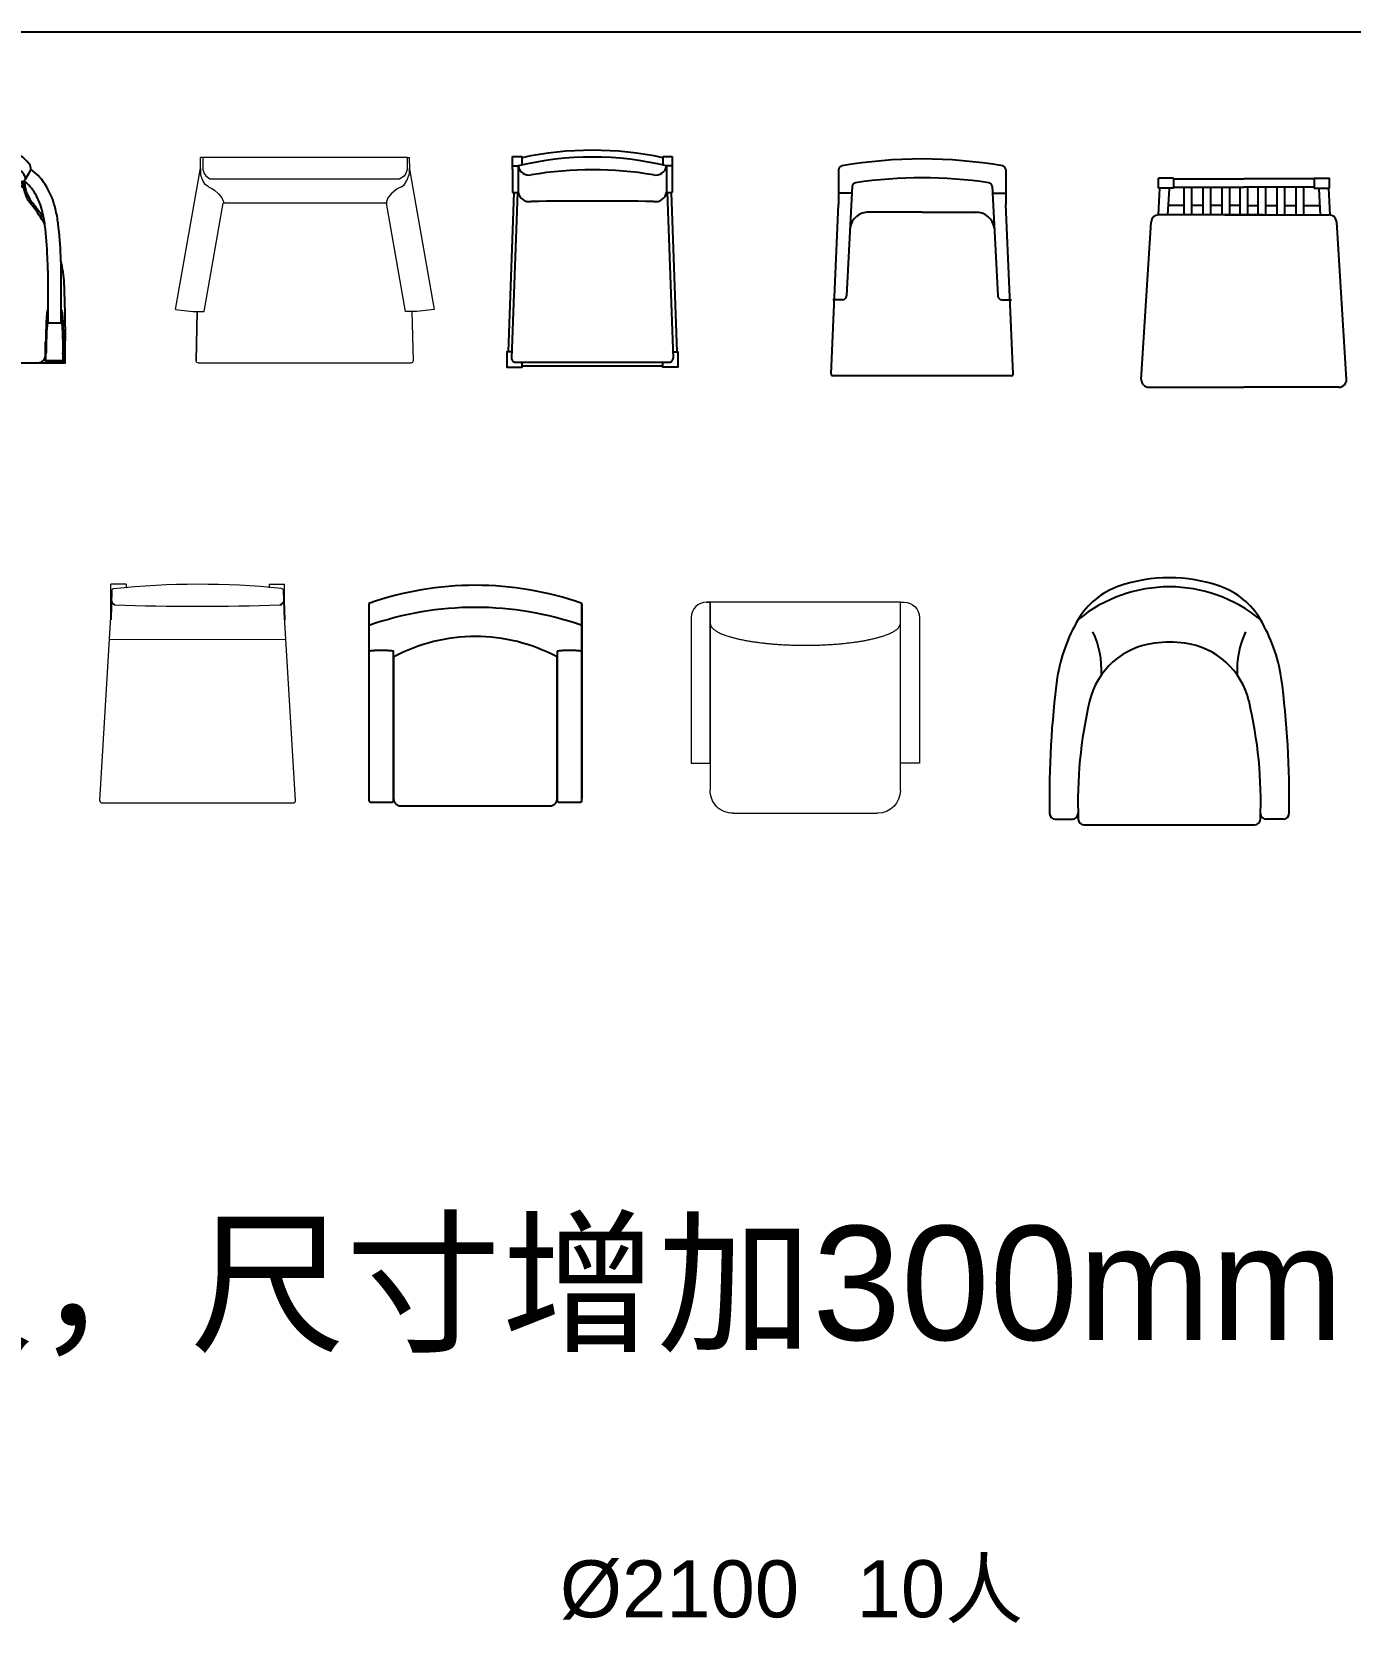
# Model space of a CAD drawing. Header units: millimetres. Extents: x 14385 to 129787, y 107826 to 186798.
# Drawn here: x 43170 to 46638, y 175647 to 179831 of the extents above; entities that cross this region are included whole.
import ezdxf

# ---------------------------------------------------------------- set-up
doc = ezdxf.new("R2010")
doc.units = ezdxf.units.MM
doc.header["$LTSCALE"] = 1000
doc.set_wipeout_variables(frame=1)
doc.layers.add('FF-FURN', color=51, linetype='Continuous')
doc.layers.add('TEXT', color=50, linetype='Continuous')
doc.styles.add('ar', font='arial.ttf')

# ---------------------------------------------------------------- blocks, each defined once
blk = doc.blocks.new('gfhgfjh')
blk.add_line((339.4, -277.7), (386.4, -277.7))
for points in [[(286.4, 199.6), (299, 220.8, 0.236055), (298.5, 236.4, 0.018445), (295.4, 241.5, 0.078006), (248.4, 280, 0.050287), (201.9, 300.9, 0.083171), (101.4, 317.3, 0.083171), (0.9, 300.9, 0.050287), (-45.6, 280, 0.078006), (-92.5, 241.5, 0.018445), (-95.7, 236.4, 0.236055), (-96.2, 220.8), (-83.5, 199.6)], [(-97.6, 225.9, 0.110307), (-139.8, 178.9, 0.077571), (-162.7, 121.3, 0.029471), (-169.6, 83, 0.019556), (-176.6, -3.3, 0.012353), (-177.6, -40.2), (-177.6, -177.7), (-142.6, -177.7), (-142.6, -40.2)], [(345.4, -40.2), (345.4, -177.7), (380.4, -177.7), (380.4, -40.2, 0.012353), (379.4, -3.3, 0.019556), (372.5, 83, 0.029471), (365.5, 121.3, 0.077571), (342.7, 178.9, 0.110307), (300.5, 225.9)], [(-79.9, 195.5, 0.102782), (-109.3, 161.8, 0.078514), (-128.5, 113.6, 0.029808), (-134.9, 78.8)], [(337.8, 78.8, 0.029808), (331.4, 113.6, 0.078514), (312.1, 161.8, 0.102782), (282.8, 195.5)], [(-134.9, 78.9, 0.019556), (-141.6, -4.8)], [(344.5, -4.8, 0.019556), (337.7, 78.9)], [(-177, -13.9, 0.042706), (-185.7, -74.9)], [(-141.6, -5.1, 0.012353), (-142.6, -40.3)], [(345.4, -40.3, 0.012353), (344.5, -5.1)], [(388.5, -74.9, 0.042706), (379.9, -13.9)], [(-185.7, -75, 0.012469), (-188.6, -230.7), (-188.6, -282.7), (391.4, -282.7), (391.4, -227.7)], [(391.4, -230.8, 0.012469), (388.5, -75)]]:
    blk.add_lwpolyline(points, format="xyb")
at = {"color": 55}
for points in [[(101.5, 288.5, 0.079673), (11.6, 273.9, 0.052153), (-32.8, 254, 0.096079), (-78.1, 214.1, 0.096612), (-83.8, 203.4, 0.33625), (-80, 195.5, 0.133805), (-70.4, 194.2, 0.036654), (-56, 195.4)], [(14.3, 265.7, 0.050549), (-27.3, 247.3, 0.086076), (-66.6, 214.6, 0.446809), (-62.4, 197.9, 0.119673), (-51.9, 194.8, 0.092661), (-13.8, 200.7, -0.082733), (101.4, 218.7, -0.082733), (216.7, 200.7, 0.092661), (254.8, 194.8, 0.119673), (265.2, 197.9, 0.446809), (269.5, 214.6, 0.086076), (230.2, 247.3, 0.050549), (188.6, 265.7)], [(23.9, 260.9, 0.328789), (12.1, 265)], [(101.5, 280, 0.079673), (14.4, 265.7)], [(36.6, 260.9, 0.270764), (15.9, 266.2)], [(258.8, 195.4, 0.036654), (273.3, 194.2, 0.133805), (282.8, 195.5, 0.33625), (286.7, 203.4, 0.096612), (281, 214.1, 0.096079), (235.7, 254, 0.052153), (191.2, 273.9, 0.079673), (101.4, 288.5)], [(188.5, 265.7, 0.079673), (101.4, 280)], [(-53, 219.1, 0.479073), (-63.2, 218.6)], [(-43.3, 222.7, 0.426801), (-58.9, 223.1)], [(15.4, 209, 0.395175), (22.3, 216.2)], [(20.5, 210.2, 0.280862), (28.5, 220.8)], [(261.7, 223.1, 0.426801), (246.2, 222.7)], [(266, 218.6, 0.479073), (255.9, 219.1)], [(-88.9, 159.6, 0.098883), (-82.5, 189), (-82.5, 193.5)], [(-84.3, 157.7, 0.065294), (-77.5, 182.7)], [(-68.9, 182.2, 0.358539), (-79, 174.2)], [(-45.9, 194.8, 0.326597), (-38.9, 199.8)], [(-42.5, 195, 0.351909), (-34.1, 202.1)], [(237, 202.1, 0.351909), (245.4, 195)], [(241.8, 199.8, 0.326597), (248.8, 194.8)], [(281.9, 174.2, 0.358539), (271.7, 182.2)], [(280.4, 182.7, 0.065294), (287.2, 157.7)], [(291.8, 159.6, -0.098883), (285.4, 189), (285.4, 193.5)], [(-134.5, 81.7, -0.040715), (-101.8, 129.6, 0.075652), (-84.3, 157.7)], [(-102.6, 136.5, 0.035398), (-132.5, 95)], [(-102.8, 136.3, 0.064822), (-88.9, 159.7)], [(337.4, 81.7, 0.040715), (304.7, 129.6, -0.075652), (287.2, 157.7)], [(291.8, 159.7, 0.064822), (305.6, 136.3)], [(335.3, 95, 0.035398), (305.5, 136.5)], [(-136.6, -262.7, 0.414214), (-116.6, -282.7)], [(319.4, -282.7, 0.414214), (339.4, -262.7)]]:
    blk.add_lwpolyline(points, format="xyb", dxfattribs=at)
for points in [[(-32.5, 196), (-32.5, 182.3), (-77.5, 182.3), (-77.5, 194.7)], [(-77.5, 182.3), (-73.2, 194.1)], [(-32.5, 182.3), (-37.3, 195.4)], [(235.4, 196), (235.4, 182.3)], [(240.2, 195.4), (235.4, 182.3), (280.4, 182.3), (276.1, 194.1)], [(280.4, 182.3), (280.4, 194.7)], [(386.4, -227.7), (386.4, -277.7), (339.4, -277.7), (339.4, -230.7)]]:
    blk.add_lwpolyline(points, dxfattribs=at)
blk.add_lwpolyline([(-136.6, -230.7), (-136.6, -277.7), (-183.6, -277.7), (-183.6, -227.7)])
for centre, major_axis, start_param, end_param in [((-178.5, -348.9), (0, 203.2), 0.128264, 0.468119), ((-177.7, -566.7), (0, 422.4), -0.013078, 0.120225), ((344.5, -348.9), (0, 203.2), 0.128264, 0.468119), ((345.3, -566.7), (0, 422.4), -0.013078, 0.120225), ((-179.3, -294.8), (0, 143.3), 0.742597, 1.072243), ((-179.6, -283.9), (0, 129.8), 0.459983, 0.75351), ((-177.6, -488.3), (0, 312.5), 0.001152, 0.12373), ((343.7, -294.8), (0, 143.3), 0.742597, 1.072243), ((343.4, -283.9), (0, 129.8), 0.459983, 0.75351), ((-183.6, -217.3), (0, 13.4), 3.219325, 3.981114), ((339.4, -217.3), (0, 13.4), 3.219325, 3.981114)]:
    blk.add_ellipse(centre, major_axis=major_axis, ratio=0.031414, start_param=start_param, end_param=end_param, dxfattribs=at)
at = {"color": 55, "extrusion": (0, 0, -1)}
for centre, major_axis, start_param, end_param in [((-142.4, -566.7), (0, 422.4), -0.013078, 0.120225), ((-141.6, -348.9), (0, 203.2), 0.128264, 0.468119), ((380.6, -566.7), (0, 422.4), -0.013078, 0.120225), ((381.4, -348.9), (0, 203.2), 0.128264, 0.468119), ((-140.5, -283.9), (0, 129.8), 0.459983, 0.75351), ((-140.8, -294.8), (0, 143.3), 0.742597, 1.072243), ((382.5, -283.9), (0, 129.8), 0.459983, 0.75351), ((382.2, -294.8), (0, 143.3), 0.742597, 1.072243), ((-136.5, -217.3), (0, 13.4), 3.219325, 3.981114), ((386.5, -217.3), (0, 13.4), 3.219325, 3.981114)]:
    blk.add_ellipse(centre, major_axis=major_axis, ratio=0.031414, start_param=start_param, end_param=end_param, dxfattribs=at)
for centre, major_axis, start_param, end_param in [((-178.8, -305), (0, 121.9), 0.54333, 1.160932), ((-178.1, -345), (0, 168.1), 0.125075, 0.539634), ((344.2, -305), (0, 121.9), 0.54333, 1.160932), ((344.9, -345), (0, 168.1), 0.125075, 0.539634), ((345.4, -488.3), (0, 312.5), 0.001152, 0.12373), ((-183.4, -237.3), (0, 39.2), 3.336737, 4.200253), ((339.6, -237.3), (0, 39.2), 3.336737, 4.200253)]:
    blk.add_ellipse(centre, major_axis=major_axis, ratio=0.031414, start_param=start_param, end_param=end_param)
at = {"extrusion": (0, 0, -1)}
for centre, major_axis, start_param, end_param in [((-142.6, -488.3), (0, 312.5), 0.001152, 0.12373), ((-142, -345), (0, 168.1), 0.125075, 0.539634), ((-141.3, -305), (0, 121.9), 0.54333, 1.160932), ((380.4, -488.3), (0, 312.5), 0.001152, 0.12373), ((381, -345), (0, 168.1), 0.125075, 0.539634), ((381.7, -305), (0, 121.9), 0.54333, 1.160932), ((-136.7, -237.3), (0, 39.2), 3.336737, 4.200253), ((386.3, -237.3), (0, 39.2), 3.336737, 4.200253)]:
    blk.add_ellipse(centre, major_axis=major_axis, ratio=0.031414, start_param=start_param, end_param=end_param, dxfattribs=at)
blk = doc.blocks.new('A$C4BB33CFA')
at = {"ltscale": 15}
for p, q in [((-185, 550), (-225, 550)), ((-225, 523), (-225, 550)), ((-185, 550), (-185, 523)), ((-185, 548), (0, 548)), ((185, 548), (0, 548)), ((185, 550), (225, 550)), ((185, 550), (185, 523)), ((225, 523), (225, 550)), ((-222, 523), (-225.8, 453.1)), ((-185, 523), (-225, 523)), ((-197, 521.7), (-200.7, 453)), ((-185, 526), (0, 526)), ((185, 526), (0, 526)), ((185, 523), (225, 523)), ((197, 521.7), (200.7, 453)), ((222, 523), (225.8, 453.1)), ((50.2, 453), (-224.1, 453)), ((-50.2, 453), (224.1, 453))]:
    blk.add_line(p, q, dxfattribs=at)
at = {"color": 55, "linetype": 'Continuous', "ltscale": 0.05}
for p, q in [((-157.5, 453), (-157.5, 526)), ((-137.5, 453), (-137.5, 526)), ((-107.5, 453), (-107.5, 526)), ((-87.5, 453), (-87.5, 526)), ((-57.5, 453), (-57.5, 526)), ((-37.5, 453), (-37.5, 526)), ((-10, 453), (-10, 526)), ((10, 453), (10, 526)), ((37.5, 453), (37.5, 526)), ((57.5, 453), (57.5, 526)), ((87.5, 453), (87.5, 526)), ((107.5, 453), (107.5, 526)), ((137.5, 453), (137.5, 526)), ((157.5, 453), (157.5, 526)), ((-157.5, 478), (-199.4, 478)), ((-107.5, 478), (-137.5, 478)), ((-57.5, 478), (-87.5, 478)), ((-10, 478), (-37.5, 478)), ((10, 478), (37.5, 478)), ((57.5, 478), (87.5, 478)), ((107.5, 478), (137.5, 478)), ((157.5, 478), (199.4, 478))]:
    blk.add_line(p, q, dxfattribs=at)
for p, q in [((-270, 20), (-244, 434.3)), ((270, 20), (244, 434.3)), ((-250, 0), (0, 0)), ((250, 0), (0, 0))]:
    blk.add_line(p, q)
at = {"ltscale": 15}
for centre, radius, start, end in [((-181.2, 522.2), 3.86, 84.3851, 167.4372), ((181.2, 522.2), 3.86, 12.5628, 95.6149), ((-224.1, 433), 20, 90, 176.4124), ((224.1, 433), 20, 3.5876, 90)]:
    blk.add_arc(centre, radius, start, end, dxfattribs=at)
for centre, start, end in [((-250, 20), 180, 270), ((250, 20), 270, 0)]:
    blk.add_arc(centre, 20, start, end)
blk = doc.blocks.new('A$C4CF20792')
at = {"color": 0}
for p, q in [((-220, 541.6), (-220, 449.9)), ((220, 541.6), (220, 449.9)), ((-184, 498), (-199.2, 210)), ((184, 498), (199.2, 210)), ((-209.2, 200), (-234.7, 200)), ((209.2, 200), (234.7, 200)), ((234.7, 0), (-234.7, 0))]:
    blk.add_line(p, q, dxfattribs=at)
at = {"color": 55, "linetype": 'Continuous', "ltscale": 0.05}
for p, q in [((-185, 479.9), (-220, 479.9)), ((185, 479.9), (220, 479.9)), ((0, 429.9), (-145.2, 429.9)), ((0, 429.9), (145.2, 429.9))]:
    blk.add_line(p, q, dxfattribs=at)
for p, q in [((-239.7, 5.3), (-220, 449.9)), ((239.7, 5.3), (220, 449.9))]:
    blk.add_line(p, q)
for centre, radius, start, end in [((-210, 541.6), 10, 100.0409, 180), ((0, -644.4), 1214.5, 79.9591, 100.0409), ((210, 541.6), 10, 0, 79.9591), ((-174.1, 497.4), 10, 98.3091, 176.9861), ((0, -694.4), 1214.5, 81.6909, 98.3091), ((174.1, 497.4), 10, 3.0139, 81.6909), ((-234.7, 5), 5, 176.6719, 270), ((234.7, 5), 5, 270, 3.3281)]:
    blk.add_arc(centre, radius, start, end)
for centre, start, end in [((-142.3, 382.1), 86.4843, 172.8568), ((142.3, 382.1), 7.1432, 93.5157)]:
    blk.add_arc(centre, 47.9, start, end, dxfattribs=at)
at = {"color": 0}
for centre, start, end in [((-209.2, 210), 270, 0), ((209.2, 210), 180, 270)]:
    blk.add_arc(centre, 10, start, end, dxfattribs=at)
blk = doc.blocks.new('A$C164573E5')
at = {"linetype": 'Continuous', "ltscale": 0.05}
for p, q in [((-210, 517.5), (-210, 550.3)), ((-185, 528.7), (-185, 550.3)), ((185, 550.3), (185, 528.4)), ((210, 550.3), (210, 517.5)), ((-210, 517.5), (-210, 456)), ((-195, 525.7), (-195, 456)), ((195, 525.7), (195, 456)), ((210, 517.5), (210, 456)), ((-207, 456), (-222, 37)), ((-210, 456), (-195, 456)), ((195, 456), (210, 456)), ((207, 456), (222, 37)), ((-185, 0), (185, 0))]:
    blk.add_line(p, q, dxfattribs=at)
for p, q in [((-210, 550.3), (-185, 550.3)), ((185, 550.3), (210, 550.3)), ((-210, 525.7), (-195, 525.7)), ((210, 525.7), (195, 525.7))]:
    blk.add_line(p, q)
at = {"color": 55, "linetype": 'Continuous', "ltscale": 0.05}
for p, q in [((-197, 455.6), (-212.6, 20.4)), ((197, 455.6), (212.6, 20.4)), ((-202.6, 10), (202.6, 10))]:
    blk.add_line(p, q, dxfattribs=at)
for points in [[(-212, 37), (-225, 37), (-225, -3), (-185, -3), (-185, 10)], [(212, 37), (225, 37), (225, -3), (185, -3), (185, 10)]]:
    blk.add_lwpolyline(points)
at = {"linetype": 'Continuous', "ltscale": 0.05}
for centre, radius, start, end in [((0, -277.6), 826.6, 76.3554, 103.6446), ((0, -310.7), 877.7, 77.8321, 102.1679)]:
    blk.add_arc(centre, radius, start, end, dxfattribs=at)
at = {"color": 55, "linetype": 'Continuous', "ltscale": 0.05}
for centre, radius, start, end in [((-166.5, 530.5), 29, 189.7001, 281.0694), ((0, -448.5), 964.2, 80.3936, 99.6064), ((166.5, 530.5), 29, 258.9306, 350.2999), ((-166.5, 460.9), 29, 189.7001, 281.0694), ((0, -21487.6), 21920.6, 89.57944, 90.42056), ((166.5, 460.9), 29, 258.9306, 350.2999), ((-202.6, 20), 10, 177.8983, 270), ((202.6, 20), 10, 270, 2.1017)]:
    blk.add_arc(centre, radius, start, end, dxfattribs=at)
blk = doc.blocks.new('A$C46AE29CA')
at = {"linetype": 'Continuous', "lineweight": 9}
for p, q in [((-293.5, -27.9), (-293.4, 0.1)), ((-289.2, 0.1), (-293.4, 0.1)), ((249.5, 0), (-288, 0)), ((-359.1, -400), (-293.5, -27.9)), ((251.1, 0), (255.3, 0)), ((255.3, 0), (255.9, -30.6)), ((255.9, -30.6), (320.9, -400.1)), ((-284.1, -405.3), (-233.8, -120.6)), ((196.7, -120.7), (-233.5, -120.6)), ((245.8, -405.4), (195.6, -120.6)), ((-359.1, -400), (-313.9, -405.3)), ((-313.9, -405.3), (-302.1, -405.3)), ((-302.1, -405.3), (-304.9, -535)), ((-304.9, -535), (-302.1, -405.3)), ((-302.1, -405.3), (-284.1, -405.3)), ((275.6, -405.4), (245.8, -405.4)), ((262, -405.4), (265.3, -535)), ((320.9, -400.1), (275.6, -405.4)), ((-305, -536.6), (-304.9, -535)), ((-304.4, -538.1), (-305, -536.6)), ((-302.2, -539.6), (-304.4, -538.1)), ((-299.9, -539.8), (-302.2, -539.6)), ((-299.9, -539.8), (260.4, -539.8)), ((260.4, -539.8), (262.6, -539.6)), ((262.6, -539.6), (264.9, -538.1)), ((264.9, -538.1), (265.5, -536.6)), ((265.5, -536.6), (265.3, -535))]:
    blk.add_line(p, q, dxfattribs=at)
at = {"color": 55, "linetype": 'Continuous', "lineweight": 9}
for p, q in [((-293.7, -29.1), (-293.7, -44.5)), ((255.5, -29.2), (255.5, -44.6)), ((-287.3, -60.7), (-293.7, -44.5)), ((-281.3, -71.3), (-287.3, -60.7)), ((-273, -77), (-281.3, -71.3)), ((-273, -77), (-263.5, -81.6)), ((-269, -55.9), (230.8, -55.9)), ((-263.5, -81.6), (-257.2, -86)), ((225.3, -81.7), (219.1, -86)), ((234.9, -77.1), (225.3, -81.7)), ((234.9, -77.1), (243.1, -71.3)), ((243.1, -71.3), (249.1, -60.7)), ((249.1, -60.7), (255.5, -44.6)), ((-257.2, -86), (-246.4, -95.4)), ((-246.4, -95.4), (-237.3, -106.3)), ((-237.3, -106.3), (-233.3, -116.8)), ((-233.3, -116.8), (-233.5, -121)), ((199.1, -106.4), (195.1, -116.9)), ((195.1, -116.9), (195.3, -121.1)), ((208.2, -95.5), (199.1, -106.4)), ((219.1, -86), (208.2, -95.5))]:
    blk.add_line(p, q, dxfattribs=at)
for points in [[(-288, 0), (-288, -31.6), (-284.4, -42.3), (-279.8, -48.8), (-269, -55.9)], [(249.8, -0.1), (249.8, -31.7), (246.3, -42.4), (241.7, -48.9), (230.8, -55.9)]]:
    blk.add_lwpolyline(points, dxfattribs=at)
blk = doc.blocks.new('A$C32A60C78')
at = {"linetype": 'Continuous', "lineweight": 15}
for p, q in [((-173.4, 237.2), (-213.4, 237.2)), ((-213.4, 151.5), (-213.4, 237.2)), ((203.2, 237.2), (243.2, 237.2)), ((243.2, 151.5), (243.2, 237.2)), ((-242.6, -331.8), (-213.4, 151.5)), ((272.4, -331.8), (243.2, 151.5)), ((-216.9, 92.6), (246.8, 92.1)), ((-236.9, -337.8), (266.7, -337.8))]:
    blk.add_line(p, q, dxfattribs=at)
at = {"color": 55}
for p, q in [((-211.5, 220.3), (-213.3, 143.2)), ((240.8, 220.3), (243.1, 143.2))]:
    blk.add_line(p, q, dxfattribs=at)
at = {"linetype": 'Continuous', "lineweight": 9}
for p, q in [((-173.4, 237.2), (-173.4, 227.9)), ((203.2, 237.2), (203.2, 227.9))]:
    blk.add_line(p, q, dxfattribs=at)
at = {"linetype": 'Continuous', "lineweight": 15}
for centre, radius, start, end in [((-205.6, 219.2), 6, 90, 168.8663), ((232.8, 218), 8.41, 16.028, 75.6309), ((-236.6, -331.8), 6, 180, 266.8117), ((266.4, -331.8), 6, 273.1883, 0)]:
    blk.add_arc(centre, radius, start, end, dxfattribs=at)
at = {"linetype": 'Continuous', "lineweight": 5}
blk.add_arc((19.4, -1919.8), 2156.7, 84.2673, 95.9882, dxfattribs=at)
at = {"color": 55}
for centre, radius, start, end in [((-199.7, 194.9), 12.5, 188.037, 250.7184), ((224.7, 201.1), 19.5, 291.9886, 330.418)]:
    blk.add_arc(centre, radius, start, end, dxfattribs=at)
at = {"linetype": 'Continuous', "lineweight": 9}
blk.add_arc((14.1, 6366.7), 6187.5, 267.98164, 272.01836, dxfattribs=at)
blk = doc.blocks.new('A$C5A010FA1')
for p, q in [((-293, -290.3), (-248, -290.3)), ((307, -290.3), (262, -290.3)), ((-217.5, -305.3), (231.5, -305.3))]:
    blk.add_line(p, q)
for centre, radius, start, end in [((7, -59.8), 404.5, 70.7739, 109.2261), ((-60.4, 133.3), 200, 109.2261, 149.6286), ((74.3, 133.3), 200, 30.3714, 70.7739), ((148.5, 10.9), 442.1, 149.6286, 170.669), ((-134.6, 10.9), 442.1, 9.331, 30.3714), ((-8, -25.9), 200, 96.8232, 166.7437), ((6.4, -145.9), 320.9, 82.6117, 96.8232), ((21.9, -26), 200, 13.2472, 82.6117), ((2092.9, -232), 2401.3, 172.4741, 181.0347), ((-2079, -232), 2401.3, 358.9653, 7.5259), ((922.2, -245), 1155.6, 166.7437, 182.2766), ((-908.2, -245), 1155.6, 357.7234, 13.2472), ((-293, -275.3), 15, 180, 270), ((-248, -275.3), 15, 270, 0), ((-217.5, -290.3), 15, 182.2766, 270), ((231.5, -290.3), 15, 270, 357.7234), ((262, -275.3), 15, 180, 270), ((307, -275.3), 15, 270, 0)]:
    blk.add_arc(centre, radius, start, end)
at = {"color": 55}
for centre, radius, start, end in [((7, -56.2), 376.8, 50.4599, 129.5401), ((-406.9, 102.1), 235.5, 356.7869, 25.2316), ((420.8, 102.1), 235.5, 154.7684, 183.2131)]:
    blk.add_arc(centre, radius, start, end, dxfattribs=at)
blk = doc.blocks.new('ty y')
blk.add_wipeout([(-78.8, 417.5), (441.2, 417.5), (449.6, 416.6), (456.8, 414.3), (464.3, 410.1), (469.5, 405.8), (475.6, 398), (478.1, 392.9), (480.8, 383.2), (481.2, 377.5), (481.3, -6), (431.2, -6.1), (431.3, -76.2), (430.6, -87.8), (428.7, -95.9), (424.7, -105.7), (420.3, -112.9), (414.5, -119.8), (407.1, -126.1), (396.8, -132.1), (389, -135), (379.7, -136.8), (371.1, -137.2), (-8.9, -137.2), (-19.8, -136.2), (-27.7, -134.1), (-36.3, -130.6), (-44.4, -125.6), (-51.3, -119.6), (-57.4, -112.5), (-62.4, -104.4), (-66.1, -95.3), (-68.3, -85.5), (-68.9, -76.9), (-68.9, -6.1), (-118.9, -6.1), (-118.8, 377.2), (-115.9, 392.5), (-107.1, 405.8), (-99, 412), (-93.5, 414.7)])
at = {"lineweight": 9}
for p, q in [((441.2, 417.4), (431.2, 417.4)), ((431.2, 417.4), (431.3, -76.2)), ((-68.9, -76.7), (-68.9, -25.5)), ((-68.9, -77.2), (-68.9, -76.7)), ((371.1, -137.2), (-8.9, -137.2))]:
    blk.add_line(p, q, dxfattribs=at)
at = {"lineweight": 9, "flags": 128}
for points in [[(-68.8, 417.5), (-78.8, 417.5), (-78.8, 417.5, 0.414169), (-118.8, 377.5), (-118.8, 377.2), (-118.9, -6), (-68.9, -6.1)], [(431.2, 417.5), (441.2, 417.5), (441.2, 417.5, -0.414169), (481.2, 377.5), (481.2, 377.2), (481.3, -6), (431.3, -6.1)]]:
    blk.add_lwpolyline(points, format="xyb", close=True, dxfattribs=at)
at = {"linetype": 'Continuous', "lineweight": 9}
blk.add_lwpolyline([(-68.9, -25.5), (-68.8, 417.5), (431.2, 417.4), (431.3, -6.1)], dxfattribs=at)
at = {"lineweight": 9}
for centre, radius, start, end in [((-8.9, -77.2), 60, 179.9981, 269.9913), ((372.8, -78.7), 58.5, 268.351, 2.5001)]:
    blk.add_arc(centre, radius, start, end, dxfattribs=at)
at = {"linetype": 'Continuous', "lineweight": 9}
blk.add_open_spline([(431.2, 361.5), (431.2, 360.8), (431.2, 360), (429.4, 352), (412.6, 338.7), (380.6, 326.2), (335.2, 315.8), (280.7, 308.5), (222.8, 304.6), (188, 304.2), (184.6, 304.2), (181.2, 304.2), (177.8, 304.2), (174.4, 304.2), (139.5, 304.6), (81.6, 308.5), (27.1, 315.8), (-18.3, 326.3), (-50.2, 338.8), (-67, 352.1), (-68.8, 360.1), (-68.8, 360.8), (-68.8, 361.6)], degree=2, knots=[0, 0, 0, 1, 1, 2, 3, 4, 5, 6, 7, 7, 8, 8, 9, 9, 10, 11, 12, 13, 14, 15, 15, 16, 16, 16], dxfattribs=at)
blk = doc.blocks.new('FSDAFADSFDSA')
blk.add_wipeout([(1563312.1, 993406.2), (1563354.7, 993419.8), (1563406.5, 993433.2), (1563476.7, 993445.9), (1563520.9, 993450.8), (1563556.5, 993453.1), (1563601, 993453.7), (1563636.6, 993452.6), (1563689.8, 993448.1), (1563725.1, 993443.2), (1563760.2, 993436.9), (1563803.7, 993426.9), (1563855.1, 993411.9), (1563872.1, 993406.2), (1563872.1, 992883.5), (1563804.8, 992883.5), (1563803.6, 992881.6), (1563801.8, 992879.5), (1563800.1, 992877.9), (1563797.9, 992876.3), (1563795.4, 992875.1), (1563793.3, 992874.4), (1563790.6, 992873.9), (1563789.7, 992873.8), (1563395.4, 992873.8), (1563394, 992873.9), (1563391.8, 992874.2), (1563389.1, 992875), (1563387, 992875.9), (1563384.7, 992877.4), (1563382.9, 992878.8), (1563381.7, 992880.2), (1563380.5, 992881.6), (1563379.7, 992882.8), (1563379.3, 992883.5), (1563316.7, 992883.5), (1563316.4, 992883.5), (1563315.8, 992883.6), (1563315.3, 992883.7), (1563314.8, 992883.9), (1563314.4, 992884.1), (1563313.8, 992884.5), (1563313.3, 992885), (1563312.9, 992885.6), (1563312.6, 992886.1), (1563312.4, 992886.6), (1563312.2, 992887.4), (1563312.1, 992887.9), (1563312.1, 992888.2), (1563312.1, 993141.4)]).translate(0, 0, 0)
for p, q in [((1563312.1, 993406.2), (1563312.1, 992888.3)), ((1563872, 993390.2), (1563872, 993319.1)), ((1563872.1, 993406.2), (1563872.1, 992893.2)), ((1563872.1, 992883.5), (1563872.1, 993406.2)), ((1563872, 993375.7), (1563872, 993319.1)), ((1563376.9, 993265.9), (1563376.9, 992893.2)), ((1563808.3, 993280.5), (1563807.3, 993280.4)), ((1563807.3, 993280.4), (1563807.3, 992888.3)), ((1563807.3, 993280.4), (1563807.3, 993280.4)), ((1563807.3, 992893.2), (1563807.3, 993265.9)), ((1563809.3, 993280.6), (1563808.3, 993280.5)), ((1563810.3, 993280.8), (1563809.3, 993280.6)), ((1563811.3, 993280.9), (1563810.3, 993280.8)), ((1563812.3, 993281), (1563811.3, 993280.9)), ((1563813.3, 993281.1), (1563812.3, 993281)), ((1563814.3, 993281.2), (1563813.3, 993281.1)), ((1563815.3, 993281.3), (1563814.3, 993281.2)), ((1563816.4, 993281.4), (1563815.3, 993281.3)), ((1563817.4, 993281.5), (1563816.4, 993281.4)), ((1563818.4, 993281.6), (1563817.4, 993281.5)), ((1563819.4, 993281.7), (1563818.4, 993281.6)), ((1563820.4, 993281.8), (1563819.4, 993281.7)), ((1563821.4, 993281.8), (1563820.4, 993281.8)), ((1563822.4, 993281.9), (1563821.4, 993281.8)), ((1563823.4, 993282), (1563822.4, 993281.9)), ((1563824.5, 993282), (1563823.4, 993282)), ((1563825.5, 993282.1), (1563824.5, 993282)), ((1563826.5, 993282.2), (1563825.5, 993282.1)), ((1563827.5, 993282.2), (1563826.5, 993282.2)), ((1563828.5, 993282.3), (1563827.5, 993282.2)), ((1563829.5, 993282.3), (1563828.5, 993282.3)), ((1563830.5, 993282.3), (1563829.5, 993282.3)), ((1563831.6, 993282.4), (1563830.5, 993282.3)), ((1563832.6, 993282.4), (1563831.6, 993282.4)), ((1563833.6, 993282.4), (1563832.6, 993282.4)), ((1563834.6, 993282.5), (1563833.6, 993282.4)), ((1563835.6, 993282.5), (1563834.6, 993282.5)), ((1563836.6, 993282.5), (1563835.6, 993282.5)), ((1563837.6, 993282.5), (1563836.6, 993282.5)), ((1563838.7, 993282.5), (1563837.6, 993282.5)), ((1563839.7, 993282.5), (1563838.7, 993282.5)), ((1563840.7, 993282.5), (1563839.7, 993282.5)), ((1563841.7, 993282.5), (1563840.7, 993282.5)), ((1563842.7, 993282.5), (1563841.7, 993282.5)), ((1563843.7, 993282.5), (1563842.7, 993282.5)), ((1563844.7, 993282.5), (1563843.7, 993282.5)), ((1563845.8, 993282.4), (1563844.7, 993282.5)), ((1563846.8, 993282.4), (1563845.8, 993282.4)), ((1563847.8, 993282.4), (1563846.8, 993282.4)), ((1563848.8, 993282.3), (1563847.8, 993282.4)), ((1563849.8, 993282.3), (1563848.8, 993282.3)), ((1563850.8, 993282.3), (1563849.8, 993282.3)), ((1563851.8, 993282.2), (1563850.8, 993282.3)), ((1563852.9, 993282.2), (1563851.8, 993282.2)), ((1563853.9, 993282.1), (1563852.9, 993282.2)), ((1563854.9, 993282), (1563853.9, 993282.1)), ((1563855.9, 993282), (1563854.9, 993282)), ((1563856.9, 993281.9), (1563855.9, 993282)), ((1563857.9, 993281.8), (1563856.9, 993281.9)), ((1563858.9, 993281.8), (1563857.9, 993281.8)), ((1563860, 993281.7), (1563858.9, 993281.8)), ((1563861, 993281.6), (1563860, 993281.7)), ((1563862, 993281.5), (1563861, 993281.6)), ((1563863, 993281.4), (1563862, 993281.5)), ((1563864, 993281.3), (1563863, 993281.4)), ((1563865, 993281.2), (1563864, 993281.3)), ((1563866, 993281.1), (1563865, 993281.2)), ((1563867, 993281), (1563866, 993281.1)), ((1563868, 993280.9), (1563867, 993281)), ((1563869, 993280.8), (1563868, 993280.9)), ((1563870.1, 993280.6), (1563869, 993280.8)), ((1563871.1, 993280.5), (1563870.1, 993280.6)), ((1563872.1, 993280.4), (1563871.1, 993280.5)), ((1563872.1, 992888.3), (1563872.1, 993280.4)), ((1563807.3, 992888.3), (1563807.3, 992888.1)), ((1563807.3, 992888.1), (1563807.3, 992887.9)), ((1563807.3, 992887.9), (1563807.3, 992887.6)), ((1563807.3, 992887.6), (1563807.4, 992887.4)), ((1563807.4, 992887.4), (1563807.4, 992887.2)), ((1563807.4, 992887.2), (1563807.5, 992886.9)), ((1563807.5, 992886.9), (1563807.5, 992886.7)), ((1563807.5, 992886.7), (1563807.6, 992886.5)), ((1563807.6, 992886.5), (1563807.7, 992886.3)), ((1563807.7, 992886.3), (1563807.8, 992886.1)), ((1563807.8, 992886.1), (1563807.9, 992885.8)), ((1563807.9, 992885.8), (1563808.1, 992885.6)), ((1563808.1, 992885.6), (1563808.2, 992885.5)), ((1563808.2, 992885.5), (1563808.3, 992885.3)), ((1563808.3, 992885.3), (1563808.5, 992885.1)), ((1563808.5, 992885.1), (1563808.6, 992884.9)), ((1563808.6, 992884.9), (1563808.8, 992884.7)), ((1563808.8, 992884.7), (1563809, 992884.6)), ((1563809, 992884.6), (1563809.1, 992884.4)), ((1563809.1, 992884.4), (1563809.3, 992884.3)), ((1563809.3, 992884.3), (1563809.5, 992884.2)), ((1563809.5, 992884.2), (1563809.7, 992884.1)), ((1563809.7, 992884.1), (1563809.9, 992884)), ((1563809.9, 992884), (1563810.1, 992883.9)), ((1563810.1, 992883.9), (1563810.3, 992883.8)), ((1563810.3, 992883.8), (1563810.6, 992883.7)), ((1563810.6, 992883.7), (1563810.8, 992883.6)), ((1563810.8, 992883.6), (1563811, 992883.6)), ((1563811, 992883.6), (1563811.2, 992883.5)), ((1563811.2, 992883.5), (1563811.4, 992883.5)), ((1563811.4, 992883.5), (1563811.7, 992883.5)), ((1563811.7, 992883.5), (1563811.9, 992883.5)), ((1563811.9, 992883.5), (1563839.7, 992883.5)), ((1563839.7, 992883.5), (1563867.4, 992883.5)), ((1563867.4, 992883.5), (1563867.7, 992883.5)), ((1563867.7, 992883.5), (1563867.9, 992883.5)), ((1563867.9, 992883.5), (1563868.1, 992883.5)), ((1563868.1, 992883.5), (1563868.3, 992883.6)), ((1563868.3, 992883.6), (1563868.6, 992883.6)), ((1563868.6, 992883.6), (1563868.8, 992883.7)), ((1563868.8, 992883.7), (1563869, 992883.8)), ((1563869, 992883.8), (1563869.2, 992883.9)), ((1563869.2, 992883.9), (1563869.4, 992884)), ((1563869.4, 992884), (1563869.6, 992884.1)), ((1563869.6, 992884.1), (1563869.8, 992884.2)), ((1563869.8, 992884.2), (1563870, 992884.3)), ((1563870, 992884.3), (1563870.2, 992884.4)), ((1563870.2, 992884.4), (1563870.4, 992884.6)), ((1563870.4, 992884.6), (1563870.5, 992884.7)), ((1563870.5, 992884.7), (1563870.7, 992884.9)), ((1563870.7, 992884.9), (1563870.9, 992885.1)), ((1563870.9, 992885.1), (1563871, 992885.3)), ((1563871, 992885.3), (1563871.2, 992885.5)), ((1563871.2, 992885.5), (1563871.3, 992885.6)), ((1563871.3, 992885.6), (1563871.4, 992885.8)), ((1563871.4, 992885.8), (1563871.5, 992886.1)), ((1563871.5, 992886.1), (1563871.6, 992886.3)), ((1563871.6, 992886.3), (1563871.7, 992886.5)), ((1563871.7, 992886.5), (1563871.8, 992886.7)), ((1563871.8, 992886.7), (1563871.9, 992886.9)), ((1563871.9, 992887.2), (1563872, 992887.4)), ((1563871.9, 992886.9), (1563871.9, 992887.2)), ((1563872, 992887.9), (1563872.1, 992888.1)), ((1563872, 992887.6), (1563872, 992887.9)), ((1563872, 992887.4), (1563872, 992887.6)), ((1563872.1, 992888.1), (1563872.1, 992888.3)), ((1563395.4, 992873.8), (1563788.8, 992873.8))]:
    blk.add_line(p, q)
for points in [[(1563872.1, 993406.2), (1563855.1, 993411.9), (1563838.1, 993417.3), (1563820.9, 993422.3), (1563803.7, 993426.9), (1563786.3, 993431.2), (1563768.9, 993435.1), (1563751.5, 993438.7), (1563733.9, 993441.8), (1563716.3, 993444.6), (1563698.7, 993447.1), (1563681, 993449.1), (1563663.2, 993450.8), (1563645.5, 993452.1), (1563627.7, 993453.1), (1563609.9, 993453.6), (1563592.1, 993453.8), (1563574.3, 993453.6), (1563556.5, 993453.1), (1563538.7, 993452.1), (1563520.9, 993450.8), (1563503.2, 993449.1), (1563485.5, 993447.1), (1563467.9, 993444.6), (1563450.3, 993441.8), (1563432.7, 993438.7), (1563415.2, 993435.1), (1563397.8, 993431.2), (1563380.5, 993427), (1563363.2, 993422.3), (1563346.1, 993417.3), (1563329, 993412), (1563312.1, 993406.2)], [(1563872.1, 993348.1), (1563855.1, 993353.9), (1563838.1, 993359.2), (1563820.9, 993364.2), (1563803.7, 993368.9), (1563786.3, 993373.1), (1563768.9, 993377), (1563751.5, 993380.6), (1563733.9, 993383.8), (1563716.3, 993386.6), (1563698.7, 993389), (1563681, 993391.1), (1563663.2, 993392.7), (1563645.5, 993394), (1563627.7, 993395), (1563609.9, 993395.5), (1563592.1, 993395.7), (1563574.3, 993395.5), (1563556.5, 993395), (1563538.7, 993394), (1563520.9, 993392.7), (1563503.2, 993391.1), (1563485.5, 993389), (1563467.9, 993386.6), (1563450.3, 993383.8), (1563432.7, 993380.6), (1563415.2, 993377.1), (1563397.8, 993373.1), (1563380.5, 993368.9), (1563363.2, 993364.2), (1563346.1, 993359.2), (1563329, 993353.9), (1563312.1, 993348.2)], [(1563807.1, 993265.4), (1563794.5, 993271.8), (1563781.8, 993277.8), (1563769, 993283.4), (1563755.9, 993288.7), (1563742.8, 993293.5), (1563729.5, 993297.9), (1563716.1, 993301.9), (1563702.6, 993305.5), (1563689, 993308.7), (1563675.3, 993311.4), (1563661.5, 993313.8), (1563647.7, 993315.7), (1563633.8, 993317.2), (1563619.9, 993318.3), (1563606, 993318.9), (1563592.1, 993319.1), (1563578.1, 993318.9), (1563564.2, 993318.3), (1563550.3, 993317.2), (1563536.4, 993315.7), (1563522.6, 993313.8), (1563508.8, 993311.4), (1563495.2, 993308.7), (1563481.6, 993305.5), (1563468, 993301.9), (1563454.6, 993297.9), (1563441.3, 993293.5), (1563428.2, 993288.7), (1563415.2, 993283.4), (1563402.3, 993277.8), (1563389.6, 993271.8), (1563377.1, 993265.4)], [(1563376.9, 992893.2), (1563376.9, 992892.2), (1563376.9, 992891.3), (1563377.1, 992890.3), (1563377.2, 992889.4), (1563377.4, 992888.5), (1563377.7, 992887.6), (1563377.9, 992886.7), (1563378.3, 992885.8), (1563378.6, 992884.9), (1563379, 992884.1), (1563379.5, 992883.2), (1563380, 992882.4), (1563380.5, 992881.6), (1563381.1, 992880.9), (1563381.7, 992880.2), (1563382.3, 992879.5), (1563382.9, 992878.8), (1563383.6, 992878.2), (1563384.3, 992877.6), (1563385.1, 992877.1), (1563385.9, 992876.6), (1563386.6, 992876.1), (1563387.5, 992875.7), (1563388.3, 992875.3), (1563389.1, 992875), (1563390, 992874.7), (1563390.9, 992874.4), (1563391.8, 992874.2), (1563392.7, 992874), (1563393.6, 992873.9), (1563394.5, 992873.8), (1563395.4, 992873.8)], [(1563788.8, 992873.8), (1563789.7, 992873.8), (1563790.6, 992873.9), (1563791.5, 992874), (1563792.4, 992874.2), (1563793.3, 992874.4), (1563794.1, 992874.6), (1563795, 992874.9), (1563795.8, 992875.3), (1563796.7, 992875.7), (1563797.5, 992876.1), (1563798.3, 992876.6), (1563799, 992877.1), (1563799.8, 992877.6), (1563800.5, 992878.2), (1563801.2, 992878.8), (1563801.8, 992879.5), (1563802.5, 992880.2), (1563803.1, 992880.9), (1563803.6, 992881.6), (1563804.2, 992882.4), (1563804.6, 992883.2), (1563805.1, 992884), (1563805.5, 992884.9), (1563805.9, 992885.8), (1563806.2, 992886.7), (1563806.5, 992887.6), (1563806.7, 992888.5), (1563806.9, 992889.4), (1563807.1, 992890.3), (1563807.2, 992891.3), (1563807.2, 992892.2), (1563807.3, 992893.2)]]:
    blk.add_lwpolyline(points)
blk.add_lwpolyline([(1563312.1, 993280.4), (1563312.1, 992888.3), (1563312.1, 992888.1), (1563312.1, 992887.9), (1563312.1, 992887.6), (1563312.2, 992887.4), (1563312.2, 992887.2), (1563312.3, 992886.9), (1563312.3, 992886.7), (1563312.4, 992886.5), (1563312.5, 992886.3), (1563312.6, 992886.1), (1563312.7, 992885.9), (1563312.8, 992885.7), (1563313, 992885.5), (1563313.1, 992885.3), (1563313.3, 992885.1), (1563313.4, 992884.9), (1563313.6, 992884.8), (1563313.8, 992884.6), (1563313.9, 992884.5), (1563314.1, 992884.3), (1563314.3, 992884.2), (1563314.5, 992884.1), (1563314.7, 992884), (1563314.9, 992883.9), (1563315.1, 992883.8), (1563315.3, 992883.7), (1563315.6, 992883.6), (1563315.8, 992883.6), (1563316, 992883.6), (1563316.2, 992883.5), (1563316.5, 992883.5), (1563316.7, 992883.5), (1563344.5, 992883.5), (1563372.2, 992883.5), (1563372.5, 992883.5), (1563372.7, 992883.5), (1563372.9, 992883.6), (1563373.1, 992883.6), (1563373.4, 992883.6), (1563373.6, 992883.7), (1563373.8, 992883.8), (1563374, 992883.9), (1563374.2, 992884), (1563374.4, 992884.1), (1563374.6, 992884.2), (1563374.8, 992884.3), (1563375, 992884.5), (1563375.2, 992884.6), (1563375.3, 992884.8), (1563375.5, 992884.9), (1563375.7, 992885.1), (1563375.8, 992885.3), (1563375.9, 992885.5), (1563376.1, 992885.7), (1563376.2, 992885.9), (1563376.3, 992886.1), (1563376.4, 992886.3), (1563376.5, 992886.5), (1563376.6, 992886.7), (1563376.7, 992886.9), (1563376.7, 992887.2), (1563376.8, 992887.4), (1563376.8, 992887.6), (1563376.8, 992887.9), (1563376.9, 992888.1), (1563376.9, 992888.3), (1563376.9, 993280.4), (1563375.9, 993280.5), (1563374.8, 993280.6), (1563373.8, 993280.8), (1563372.8, 993280.9), (1563371.8, 993281), (1563370.8, 993281.1), (1563369.8, 993281.2), (1563368.8, 993281.3), (1563367.8, 993281.4), (1563366.8, 993281.5), (1563365.8, 993281.6), (1563364.7, 993281.7), (1563363.7, 993281.8), (1563362.7, 993281.8), (1563361.7, 993281.9), (1563360.7, 993282), (1563359.7, 993282), (1563358.7, 993282.1), (1563357.7, 993282.2), (1563356.6, 993282.2), (1563355.6, 993282.3), (1563354.6, 993282.3), (1563353.6, 993282.3), (1563352.6, 993282.4), (1563351.6, 993282.4), (1563350.6, 993282.4), (1563349.5, 993282.5), (1563348.5, 993282.5), (1563347.5, 993282.5), (1563346.5, 993282.5), (1563345.5, 993282.5), (1563344.5, 993282.5), (1563343.5, 993282.5), (1563342.4, 993282.5), (1563341.4, 993282.5), (1563340.4, 993282.5), (1563339.4, 993282.5), (1563338.4, 993282.4), (1563337.4, 993282.4), (1563336.3, 993282.4), (1563335.3, 993282.3), (1563334.3, 993282.3), (1563333.3, 993282.3), (1563332.3, 993282.2), (1563331.3, 993282.2), (1563330.3, 993282.1), (1563329.2, 993282), (1563328.2, 993282), (1563327.2, 993281.9), (1563326.2, 993281.8), (1563325.2, 993281.8), (1563324.2, 993281.7), (1563323.2, 993281.6), (1563322.2, 993281.5), (1563321.2, 993281.4), (1563320.1, 993281.3), (1563319.1, 993281.2), (1563318.1, 993281.1), (1563317.1, 993281), (1563316.1, 993280.9), (1563315.1, 993280.8), (1563314.1, 993280.6), (1563313.1, 993280.5), (1563312.1, 993280.4)], close=True)

msp = doc.modelspace()

# ---------------------------------------------------------------- linework, layer by layer
at = {"color": 1}
msp.add_line((18573.3, 179830.7), (80368.9, 179830.7), dxfattribs=at)

# ---------------------------------------------------------------- block references
at = {"layer": 'FF-FURN'}
for name, p in [('gfhgfjh', (42866.8, 179243.4)), ('A$C46AE29CA', (43907.5, 179500.5)), ('A$C164573E5', (44644.7, 178952.4)), ('A$C4CF20792', (45512.1, 178926.5)), ('A$C4BB33CFA', (46358.5, 178896.3)), ('A$C32A60C78', (43591.5, 178141.2)), ('FSDAFADSFDSA', (-1519255.2, -815078.2, 0)), ('A$C5A010FA1', (46155.2, 178050.8))]:
    msp.add_blockref(name, p, dxfattribs=at)
at = {"layer": 'FF-FURN', "xscale": -1}
msp.add_blockref('ty y', (45385.9, 177913.6, 0), dxfattribs=at)

# ---------------------------------------------------------------- texts
at = {"layer": 'TEXT', "linetype": 'Continuous', "style": 'ar'}
for s, height, p in [('备注：4=900,1200    6=1200,1500   8=1500,1800    10=1800,2100   12=2100/2400,餐桌尺寸系数3递增2人，尺寸增加300mm', 300, (23528.2, 176391.3)), ('%%C2100', 150, (44559.4, 175661.9)), ('10人', 150, (45339.6, 175662.2))]:
    msp.add_text(s, height=height, dxfattribs=at).set_placement(p)

doc.saveas('drawing.dxf')
